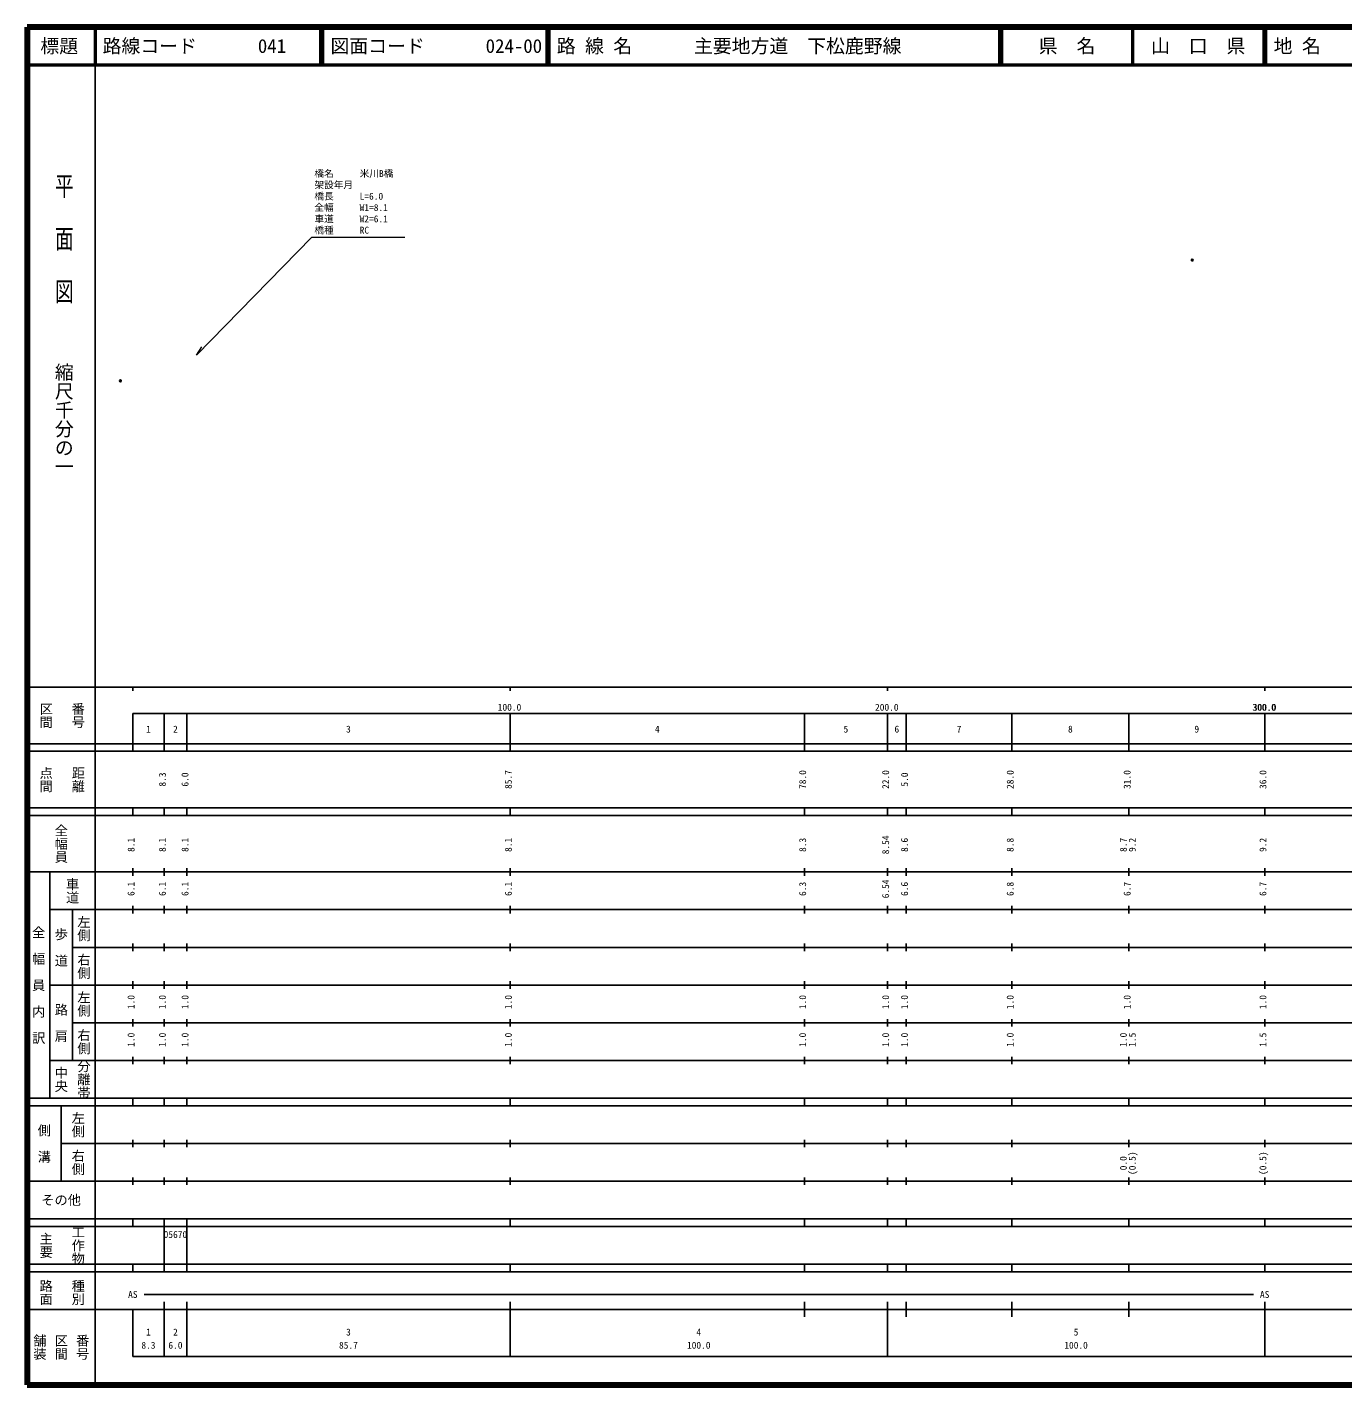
# Model space of a CAD drawing. Units: millimetres on the paper, with parts at other scales. Extents: x 40 to 680, y 20 to 380.
# Drawn here: x 40 to 388.7, y 20 to 380 of the extents above; entities that cross this region are included whole.
import ezdxf
from ezdxf.enums import TextEntityAlignment as Align

# ---------------------------------------------------------------- set-up
doc = ezdxf.new("R2010")
doc.units = ezdxf.units.MM
doc.header["$PDMODE"] = 32
doc.header["$PDSIZE"] = 0.5
for name, color, linetype in [('M-BMK-HTXT', 7, 'Continuous'), ('M-OTRS', 6, 'Continuous'), ('M-TTL-TXT', 7, 'Continuous')]:
    doc.layers.add(name, color=color, linetype=linetype)
for name, color, linetype, lineweight in [('M-STR-HTXT', 7, 'Continuous', 13), ('M-TTL', 2, 'Continuous', 140), ('M-TTL-BAND', 7, 'Continuous', 25), ('M-TTL-LINE', 7, 'Continuous', 50)]:
    doc.layers.add(name, color=color, linetype=linetype, lineweight=lineweight)
doc.styles.add('@ＭＳ ゴシック', font='')
doc.styles.add('ＭＳ ゴシック', font='')
doc.styles.get('@ＭＳ ゴシック').set_extended_font_data('@MS Gothic')
doc.styles.get('ＭＳ ゴシック').set_extended_font_data('MS Gothic')

msp = doc.modelspace()

# ---------------------------------------------------------------- linework, layer by layer
at = {"layer": 'M-OTRS'}
for p in [(348.824, 318.248), (64.705, 286.22)]:
    msp.add_point(p, dxfattribs=at)
at = {"layer": 'M-STR-HTXT'}
for p, q in [((84.9, 293.035), (115.455, 324.306)), ((115.455, 324.306), (140.091, 324.306)), ((84.9, 293.035), (86.308, 295.259))]:
    msp.add_line(p, q, dxfattribs=at)
at = {"layer": 'M-TTL'}
for p, q in [((40, 380), (40, 20)), ((680, 380), (40, 380)), ((40, 20), (680, 20))]:
    msp.add_line(p, q, dxfattribs=at)
at = {"layer": 'M-TTL-BAND'}
for p, q in [((58, 370), (58, 20)), ((40, 205), (579, 205)), ((68, 205), (68, 204)), ((168, 205), (168, 204)), ((268, 205), (268, 204)), ((368, 205), (368, 204)), ((68, 198), (579, 198)), ((68, 198), (68, 188)), ((76.3, 188), (76.3, 198)), ((82.3, 188), (82.3, 198)), ((168, 188), (168, 198)), ((246, 188), (246, 198)), ((268, 188), (268, 198)), ((273, 188), (273, 198)), ((301, 188), (301, 198)), ((332, 188), (332, 198)), ((368, 188), (368, 198)), ((40, 190), (579, 190)), ((40, 188), (579, 188)), ((40, 173), (579, 173)), ((68, 171), (68, 173)), ((76.3, 171), (76.3, 173)), ((82.3, 171), (82.3, 173)), ((168, 171), (168, 173)), ((246, 171), (246, 173)), ((268, 171), (268, 173)), ((273, 171), (273, 173)), ((301, 171), (301, 173)), ((332, 171), (332, 173)), ((368, 171), (368, 173)), ((40, 171), (579, 171)), ((40, 156), (579, 156)), ((46, 96), (46, 156)), ((68, 155), (68, 157)), ((76.3, 155), (76.3, 157)), ((82.3, 155), (82.3, 157)), ((168, 155), (168, 157)), ((246, 155), (246, 157)), ((268, 155), (268, 157)), ((273, 155), (273, 157)), ((301, 155), (301, 157)), ((332, 155), (332, 157)), ((368, 155), (368, 157)), ((46, 146), (579, 146)), ((52, 146), (52, 106)), ((68, 145), (68, 147)), ((76.3, 145), (76.3, 147)), ((82.3, 145), (82.3, 147)), ((168, 145), (168, 147)), ((246, 145), (246, 147)), ((268, 145), (268, 147)), ((273, 145), (273, 147)), ((301, 145), (301, 147)), ((332, 145), (332, 147)), ((368, 145), (368, 147)), ((68, 135), (68, 137)), ((76.3, 135), (76.3, 137)), ((82.3, 135), (82.3, 137)), ((168, 135), (168, 137)), ((246, 135), (246, 137)), ((268, 135), (268, 137)), ((273, 135), (273, 137)), ((301, 135), (301, 137)), ((332, 135), (332, 137)), ((368, 135), (368, 137)), ((52, 136), (579, 136)), ((46, 126), (579, 126)), ((68, 125), (68, 127)), ((76.3, 125), (76.3, 127)), ((82.3, 125), (82.3, 127)), ((168, 125), (168, 127)), ((246, 125), (246, 127)), ((268, 125), (268, 127)), ((273, 125), (273, 127)), ((301, 125), (301, 127)), ((332, 125), (332, 127)), ((368, 125), (368, 127)), ((52, 116), (579, 116)), ((68, 115), (68, 117)), ((76.3, 115), (76.3, 117)), ((82.3, 115), (82.3, 117)), ((168, 115), (168, 117)), ((246, 115), (246, 117)), ((268, 115), (268, 117)), ((273, 115), (273, 117)), ((301, 115), (301, 117)), ((332, 115), (332, 117)), ((368, 115), (368, 117)), ((46, 106), (579, 106)), ((68, 105), (68, 107)), ((76.3, 105), (76.3, 107)), ((82.3, 105), (82.3, 107)), ((168, 105), (168, 107)), ((246, 105), (246, 107)), ((268, 105), (268, 107)), ((273, 105), (273, 107)), ((301, 105), (301, 107)), ((332, 105), (332, 107)), ((368, 105), (368, 107)), ((40, 96), (579, 96)), ((40, 94), (579, 94)), ((49, 94), (49, 74)), ((68, 94), (68, 96)), ((76.3, 94), (76.3, 96)), ((82.3, 94), (82.3, 96)), ((168, 94), (168, 96)), ((246, 94), (246, 96)), ((268, 94), (268, 96)), ((273, 94), (273, 96)), ((301, 94), (301, 96)), ((332, 94), (332, 96)), ((368, 94), (368, 96)), ((49, 84), (579, 84)), ((68, 83), (68, 85)), ((76.3, 83), (76.3, 85)), ((82.3, 83), (82.3, 85)), ((168, 83), (168, 85)), ((246, 83), (246, 85)), ((268, 83), (268, 85)), ((273, 83), (273, 85)), ((301, 83), (301, 85)), ((332, 83), (332, 85)), ((368, 83), (368, 85)), ((40, 74), (579, 74)), ((68, 73), (68, 75)), ((76.3, 73), (76.3, 75)), ((82.3, 73), (82.3, 75)), ((168, 73), (168, 75)), ((246, 73), (246, 75)), ((268, 73), (268, 75)), ((273, 73), (273, 75)), ((301, 73), (301, 75)), ((332, 73), (332, 75)), ((368, 73), (368, 75)), ((40, 64), (579, 64)), ((40, 62), (579, 62)), ((68, 62), (68, 64)), ((76.3, 62), (76.3, 64)), ((76.3, 52), (76.3, 62)), ((82.3, 62), (82.3, 64)), ((82.3, 52), (82.3, 62)), ((168, 62), (168, 64)), ((246, 62), (246, 64)), ((268, 62), (268, 64)), ((273, 62), (273, 64)), ((301, 62), (301, 64)), ((332, 62), (332, 64)), ((368, 62), (368, 64)), ((40, 52), (579, 52)), ((68, 50), (68, 52)), ((76.3, 50), (76.3, 52)), ((82.3, 50), (82.3, 52)), ((168, 50), (168, 52)), ((246, 50), (246, 52)), ((268, 50), (268, 52)), ((273, 50), (273, 52)), ((301, 50), (301, 52)), ((332, 50), (332, 52)), ((368, 50), (368, 52)), ((40, 50), (579, 50)), ((71, 44), (365, 44)), ((40, 40), (579, 40)), ((68, 40), (68, 27.5)), ((76.3, 27.5), (76.3, 42)), ((82.3, 27.5), (82.3, 42)), ((168, 27.5), (168, 42)), ((246, 38), (246, 42)), ((268, 27.5), (268, 42)), ((273, 38), (273, 42)), ((301, 38), (301, 42)), ((332, 38), (332, 42)), ((368, 27.5), (368, 42)), ((68, 27.5), (579, 27.5))]:
    msp.add_line(p, q, dxfattribs=at)
at = {"layer": 'M-TTL-LINE'}
for p, q in [((58, 380), (58, 370)), ((117.75, 380), (117.75, 370)), ((118.25, 380), (118.25, 370)), ((177.75, 380), (177.75, 370)), ((178.25, 380), (178.25, 370)), ((297.75, 380), (297.75, 370)), ((298.25, 380), (298.25, 370)), ((333, 380), (333, 370)), ((367.75, 380), (367.75, 370)), ((368.25, 380), (368.25, 370)), ((40, 370), (680, 370))]:
    msp.add_line(p, q, dxfattribs=at)

# ---------------------------------------------------------------- texts
at = {"layer": 'M-BMK-HTXT', "style": 'ＭＳ ゴシック'}
for s, p in [('橋名', (116.122, 339.707)), ('米川B橋', (128.122, 339.707)), ('架設年月', (116.122, 336.707)), ('橋長', (116.122, 333.707)), ('L=6.0', (128.122, 333.707)), ('全幅', (116.122, 330.707)), ('W1=8.1', (128.122, 330.707)), ('車道', (116.122, 327.707)), ('W2=6.1', (128.122, 327.707)), ('橋種', (116.122, 324.707)), ('RC', (128.122, 324.707))]:
    msp.add_text(s, height=1.833, dxfattribs=at).set_placement(p, align=Align.BOTTOM_LEFT)
at = {"layer": 'M-TTL-BAND', "style": '@ＭＳ ゴシック', "width": 1.4}
msp.add_text('平  面  図', height=3.666, rotation=270, dxfattribs=at).set_placement((49.777, 306.475), align=Align.MIDDLE_RIGHT)
at = {"layer": 'M-TTL-BAND', "style": '@ＭＳ ゴシック'}
msp.add_text('縮尺千分の一', height=3.666, rotation=270, dxfattribs=at).set_placement((49.777, 261.03), align=Align.MIDDLE_RIGHT)
for s, p in [('区間', (45, 197.5)), ('番号', (53.5, 197.5)), ('点間', (45, 180.5)), ('距離', (53.5, 180.5)), ('全幅員', (49, 163.5)), ('車道', (52, 151)), ('左側', (55, 141)), ('全\u3000幅\u3000員\u3000内\u3000訳', (43, 126)), ('歩\u3000道', (49, 136)), ('右側', (55, 131)), ('左側', (55, 121)), ('路\u3000肩', (49, 116)), ('右側', (55, 111)), ('分離帯', (55, 101)), ('中央', (49, 101)), ('左側', (53.5, 89)), ('側\u3000溝', (44.5, 84)), ('右側', (53.5, 79)), ('工作物', (53.5, 57)), ('主要', (45, 57)), ('路面', (45, 44.5)), ('種別', (53.5, 44.5)), ('舗装', (43.333, 30)), ('区間', (49, 30)), ('番号', (54.667, 30))]:
    msp.add_text(s, height=2.566, rotation=270, dxfattribs=at).set_placement(p, align=Align.MIDDLE_CENTER)
at = {"layer": 'M-TTL-BAND', "style": 'ＭＳ ゴシック'}
for s, p in [('100.0', (167.844, 198.195)), ('200.0', (267.844, 198.195)), ('300.0', (367.844, 198.195)), ('300.0', (368, 198.195)), ('1', (72.15, 192.405)), ('2', (79.3, 192.405)), ('3', (125.15, 192.405)), ('4', (207, 192.405)), ('5', (257, 192.405)), ('6', (270.5, 192.405)), ('7', (287, 192.405)), ('8', (316.5, 192.405)), ('9', (350, 192.405)), ('AS', (68, 42.5)), ('AS', (368, 42.5)), ('1', (72.15, 32.523)), ('2', (79.3, 32.523)), ('3', (125.15, 32.523)), ('4', (218, 32.523)), ('5', (318, 32.523)), ('8.3', (72.15, 29.033)), ('6.0', (79.3, 29.033)), ('85.7', (125.15, 29.033)), ('100.0', (218, 29.033)), ('100.0', (318, 29.033))]:
    msp.add_text(s, height=1.833, dxfattribs=at).set_placement(p, align=Align.BOTTOM_CENTER)
for s, p in [('8.3', (77.3, 180.5)), ('6.0', (83.3, 180.5)), ('85.7', (169, 180.5)), ('78.0', (247, 180.5)), ('22.0', (269, 180.5)), ('5.0', (274, 180.5)), ('28.0', (302, 180.5)), ('31.0', (333, 180.5)), ('36.0', (369, 180.5)), ('8.1', (69, 163.174)), ('8.1', (77.3, 163.174)), ('8.1', (83.3, 163.174)), ('8.1', (169, 163.174)), ('8.3', (247, 163.174)), ('8.54', (269, 163.174)), ('8.6', (274, 163.174)), ('8.8', (302, 163.174)), ('8.7', (332, 163.174)), ('9.2', (334.37, 163.174)), ('9.2', (369, 163.174)), ('6.1', (69, 151.5)), ('6.1', (77.3, 151.5)), ('6.1', (83.3, 151.5)), ('6.1', (169, 151.5)), ('6.3', (247, 151.5)), ('6.54', (269, 151.5)), ('6.6', (274, 151.5)), ('6.8', (302, 151.5)), ('6.7', (333, 151.5)), ('6.7', (369, 151.5)), ('1.0', (69, 121.5)), ('1.0', (77.3, 121.5)), ('1.0', (83.3, 121.5)), ('1.0', (169, 121.5)), ('1.0', (247, 121.5)), ('1.0', (269, 121.5)), ('1.0', (274, 121.5)), ('1.0', (302, 121.5)), ('1.0', (333, 121.5)), ('1.0', (369, 121.5)), ('1.0', (69, 111.5)), ('1.0', (77.3, 111.5)), ('1.0', (83.3, 111.5)), ('1.0', (169, 111.5)), ('1.0', (247, 111.5)), ('1.0', (269, 111.5)), ('1.0', (274, 111.5)), ('1.0', (302, 111.5)), ('1.0', (332, 111.5)), ('1.5', (334.37, 111.5)), ('1.5', (369, 111.5)), ('0.0', (332, 78.764)), ('(0.5)', (334.37, 78.764)), ('(0.5)', (369, 78.764))]:
    msp.add_text(s, height=1.833, rotation=90, dxfattribs=at).set_placement(p, align=Align.BOTTOM_CENTER)
msp.add_text('その他', height=2.566, dxfattribs=at).set_placement((49, 69), align=Align.MIDDLE_CENTER)
msp.add_text('05670', height=1.833, dxfattribs=at).set_placement((76.175, 58.405), align=Align.BOTTOM_LEFT)
at = {"layer": 'M-TTL-TXT', "style": 'ＭＳ ゴシック'}
for s, p in [('標題', (48.5, 375)), ('県\u3000名', (315.625, 375)), ('山\u3000口\u3000県', (350.375, 375))]:
    msp.add_text(s, height=3.666, dxfattribs=at).set_placement(p, align=Align.MIDDLE_CENTER)
for s, p in [('路線コード', (60, 375)), ('041', (101.142, 375)), ('図面コード', (120.38, 375)), ('024-00', (161.521, 375)), ('路 線 名', (180.38, 375)), ('主要地方道\u3000下松鹿野線', (216.734, 375)), ('地 名', (370.38, 375))]:
    msp.add_text(s, height=3.666, dxfattribs=at).set_placement(p, align=Align.MIDDLE_LEFT)

doc.saveas('drawing.dxf')
